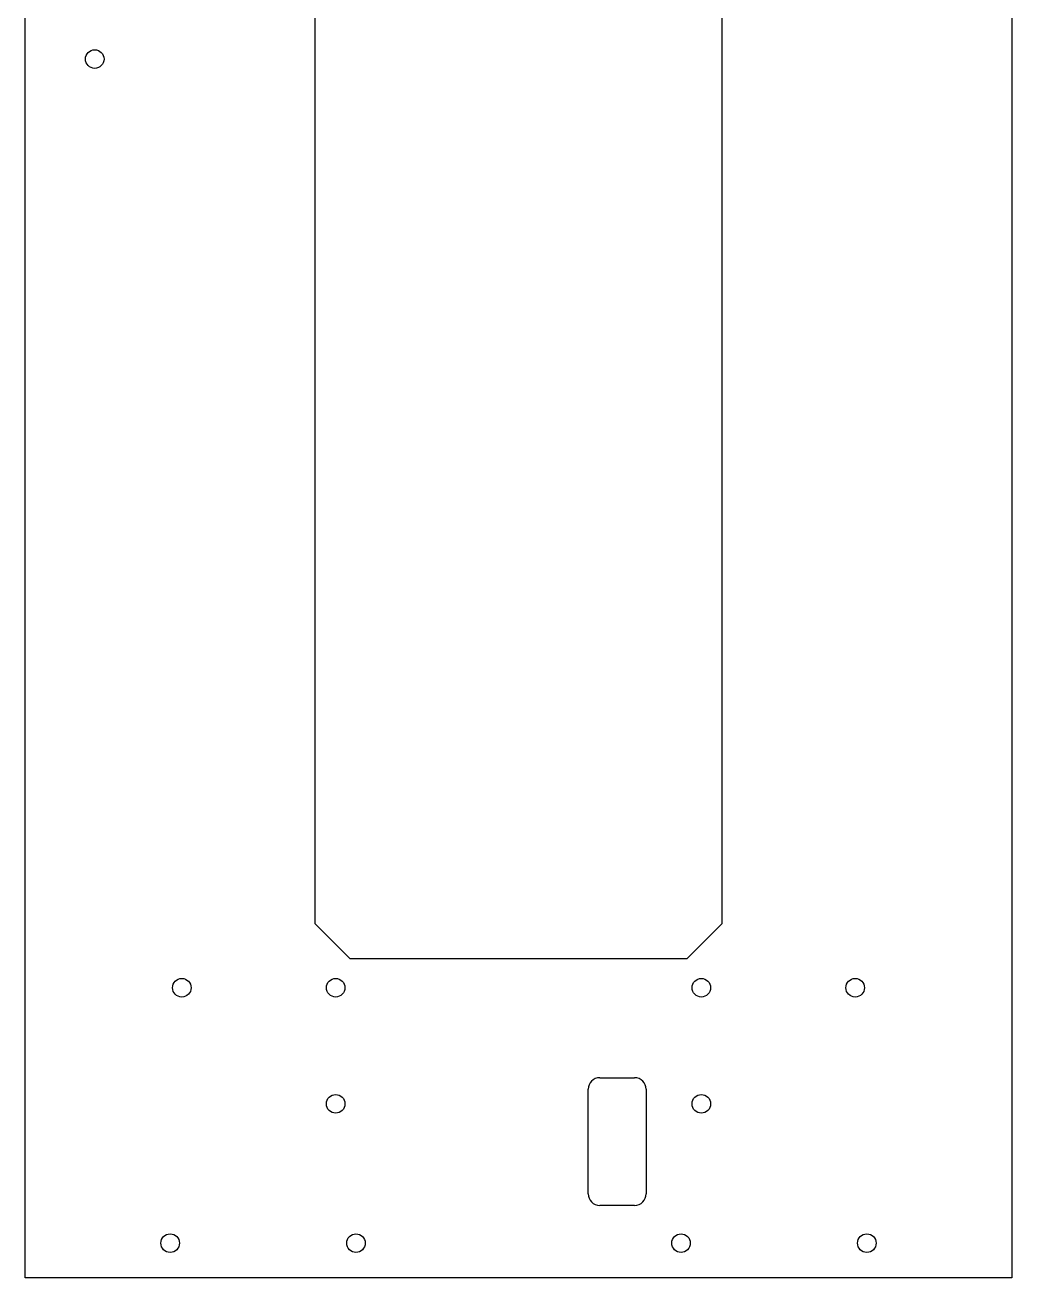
# Model space of a CAD drawing. Extents: x -85 to 85, y 0 to 426.
# Drawn here: x -85 to 85, y 0 to 215.9 of the extents above; entities that cross this region are included whole.
import ezdxf

# ---------------------------------------------------------------- set-up
doc = ezdxf.new("R2010")
doc.units = 0
doc.layers.get('0').update_dxf_attribs({"linetype": 'continuous'})

# ---------------------------------------------------------------- blocks, each defined once
blk = doc.blocks.new('CUT001')
at = {"color": 0}
for p, q in [((-85, 0), (-85, 418)), ((85, 418), (85, 0)), ((-35, 61), (-35, 309)), ((35, 309), (35, 61)), ((-29, 55), (-35, 61)), ((35, 61), (29, 55)), ((29, 55), (-29, 55)), ((12, 14.5), (12, 32.5)), ((14, 34.5), (20, 34.5)), ((22, 32.5), (22, 14.5)), ((20, 12.5), (14, 12.5)), ((85, 0), (-85, 0))]:
    blk.add_line(p, q, dxfattribs=at)
for centre in [(-73, 210), (-58, 50), (-31.5, 50), (31.5, 50), (58, 50), (-31.5, 30), (31.5, 30), (-60, 6), (-28, 6), (28, 6), (60, 6)]:
    blk.add_circle(centre, 1.6, dxfattribs=at)
for centre, start, end in [((14, 32.5), 90, -180), ((20, 32.5), 0, 90), ((14, 14.5), -180, -90), ((20, 14.5), -90, 0)]:
    blk.add_arc(centre, 2, start, end, dxfattribs=at)

msp = doc.modelspace()

# ---------------------------------------------------------------- block references
at = {"color": 0}
msp.add_blockref('CUT001', (0, 0), dxfattribs=at)

doc.saveas('drawing.dxf')
